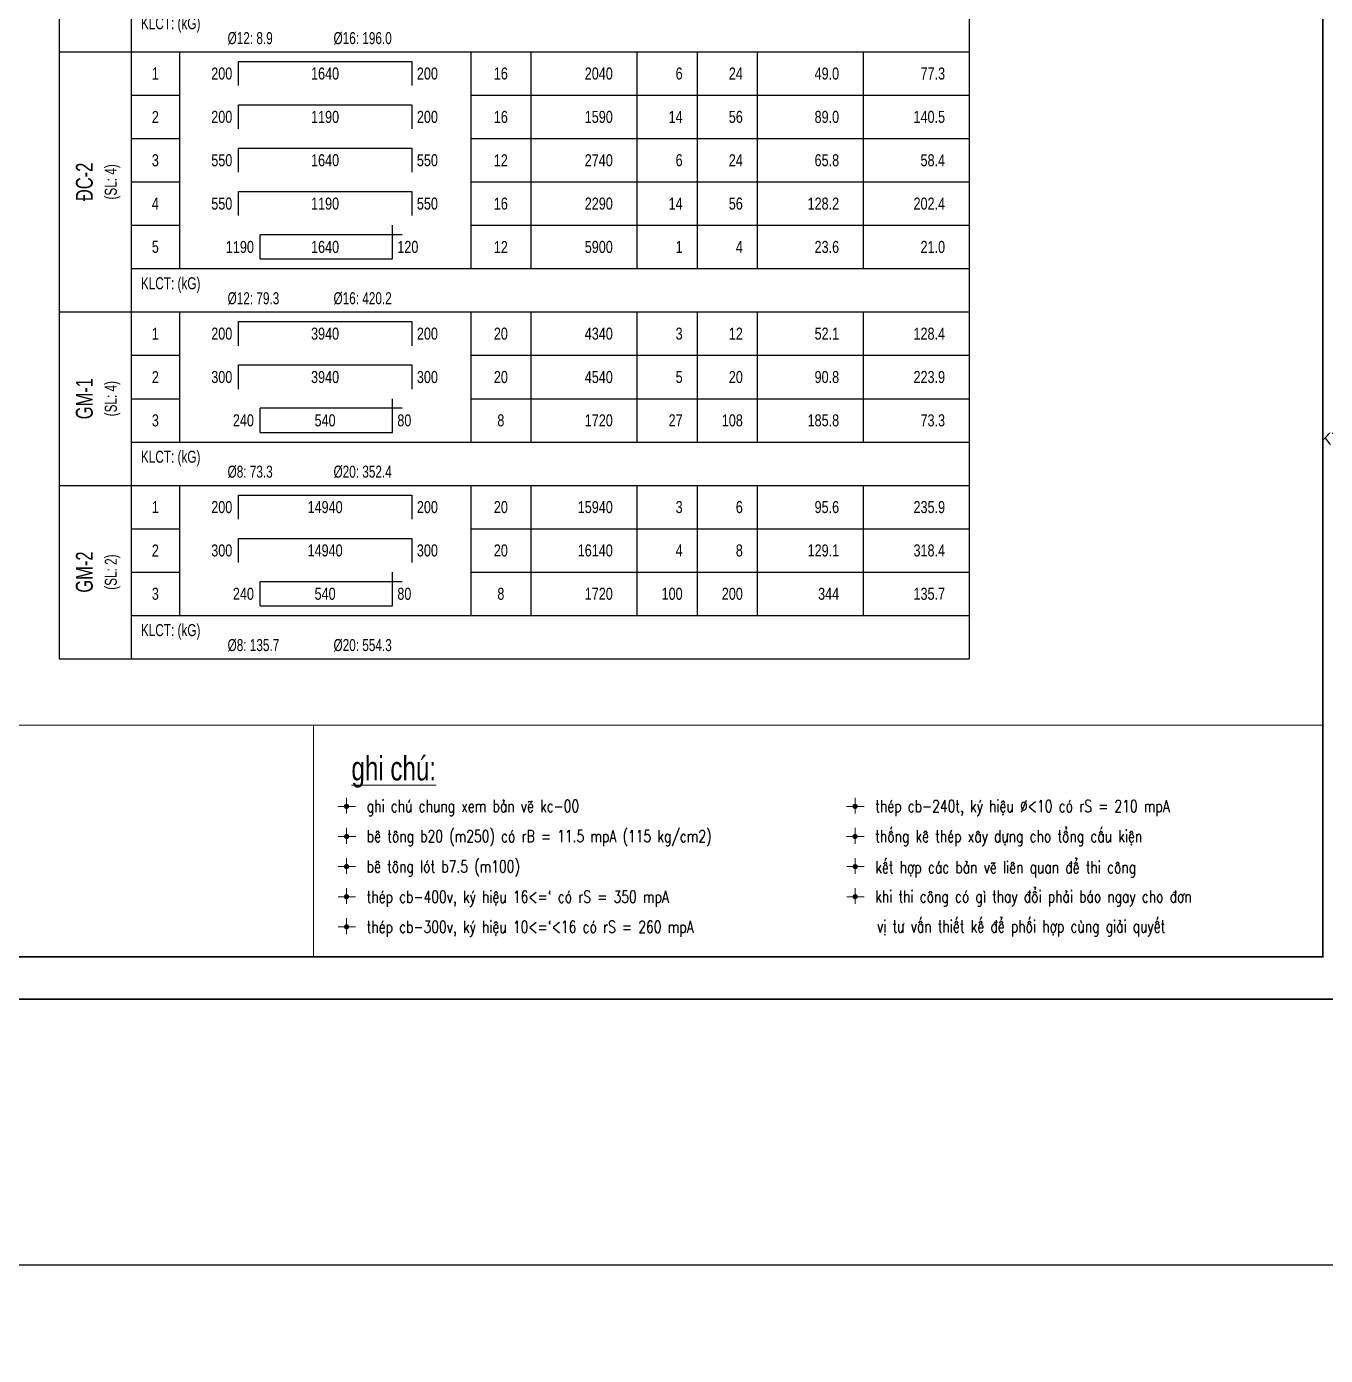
# Model space of a CAD drawing. Extents: x -2098986 to 943, y -1296280 to 73591.
# Drawn here: x -1554874 to -1533295, y -1091974 to -1069905 of the extents above; entities that cross this region are included whole.
import ezdxf
from ezdxf.enums import TextEntityAlignment as Align

# ---------------------------------------------------------------- set-up
doc = ezdxf.new("R2010")
doc.units = 0
doc.header["$LTSCALE"] = 150
doc.layers.get('Defpoints').update_dxf_attribs({"lineweight": 18})
for name, color, linetype, lineweight in [('05.Text', 253, 'Continuous', 18), ('11.Khung bo', 32, 'Continuous', 50), ('12.Khung', 36, 'Continuous', 25), ('KCVN-THAY', 7, 'Continuous', 25), ('LS-TEXT', 60, 'Continuous', 20), ('LS-THAY', 7, 'Continuous', 20)]:
    doc.layers.add(name, color=color, linetype=linetype, lineweight=lineweight)
for name, color, linetype in [('STEEL', 4, 'Continuous'), ('TEXT_SLCK', 3, 'Continuous'), ('TEXT_TCK', 3, 'Continuous'), ('TEXT_THCT', 2, 'Continuous'), ('TEXT_TK', 2, 'Continuous'), ('THONGKE', 5, 'Continuous')]:
    doc.layers.add(name, color=color, linetype=linetype)
doc.layers.add('Tpl_Bound', color=1, linetype='Continuous', plot=False)
doc.styles.add('KCVN-LEADER', font='vnromadi.shx', dxfattribs={"width": 0.7, "height": 4})
doc.styles.add('SMTEXT', font='arial.ttf', dxfattribs={"width": 0.7})
doc.styles.add('VnAvantH', font='')
doc.styles.add('vnsimpli', font='vnsimli.shx', dxfattribs={"width": 0.75})
doc.styles.get('VnAvantH').set_extended_font_data('.VnAvantH')

# ---------------------------------------------------------------- blocks, each defined once
blk = doc.blocks.new('*U4')
at = {"layer": 'KCVN-THAY', "color": 140}
blk.add_lwpolyline([(214871.76, 86966.68), (215381.8, 86966.68), (215381.8, 86579.68), (214871.76, 86579.68)], close=True, dxfattribs=at)
blk = doc.blocks.new('100')
at = {"layer": '11.Khung bo', "const_width": 26.7}
blk.add_lwpolyline([(1860913, -945240), (1860913, -916940), (1896063, -916940), (1896063, -945240)], close=True, dxfattribs=at)
blk.add_lwpolyline([(1860913, -945240), (1860913, -916940), (1896063, -916940), (1896063, -945240)], close=True, dxfattribs=at)
blk.add_lwpolyline([(1860913, -945240), (1860913, -916940), (1896063, -916940), (1896063, -945240)], close=True, dxfattribs=at)
at = {"layer": '12.Khung'}
blk.add_lwpolyline([(1901579, -945940), (1901579, -916240), (1859580, -916240), (1859580, -945940)], close=True, dxfattribs=at)
blk.add_lwpolyline([(1901579, -945940), (1901579, -916240), (1859580, -916240), (1859580, -945940)], close=True, dxfattribs=at)
blk.add_lwpolyline([(1901579, -945940), (1901579, -916240), (1859580, -916240), (1859580, -945940)], close=True, dxfattribs=at)
at = {"layer": '05.Text', "style": 'VnAvantH'}
blk.add_text('KTS.lª thÕ trinh', height=198, dxfattribs=at).set_placement((1898428, -936733), align=Align.RIGHT)
blk = doc.blocks.new('n')
at = {"layer": 'LS-TEXT', "linetype": 'Continuous'}
for p, q in [((-27, 0), (-175, 0)), ((-175, 0), (188, 0)), ((0, 0), (0, 178)), ((0, 178), (0, -151))]:
    blk.add_line(p, q, dxfattribs=at)
at = {"layer": 'LS-TEXT', "linetype": 'Continuous', "const_width": 54}
blk.add_lwpolyline([(-27, 0, 1), (27, 0, 1)], format="xyb", close=True, dxfattribs=at)
blk = doc.blocks.new('GHICHUCHUNG1')
at = {"layer": 'LS-THAY'}
blk.add_lwpolyline([(115819, 523844), (132587, 523844), (132587, 519994), (115819, 519994)], close=True, dxfattribs=at)
at = {"layer": 'LS-THAY', "xscale": 0.7999999998137355, "yscale": 0.7999999998137355, "zscale": 0.7999999998137355}
for p in [(116368, 522494), (124816, 522494), (116369, 521994), (124815, 521994), (116368, 521494), (124818, 521494), (116368, 520994), (124819, 520994), (116368, 520494)]:
    blk.add_blockref('n', p, dxfattribs=at)
at = {"layer": 'LS-TEXT', "color": 60, "style": 'KCVN-LEADER', "width": 0.75}
blk.add_text('%%Ughi chó:', height=400, dxfattribs=at).set_placement((116449, 522924))
at = {"layer": 'LS-TEXT', "style": 'vnsimpli', "width": 0.75}
for s, p in [('   ghi chó chung xem b¶n vÏ kc-00', (116368, 522400)), ('   thÐp cb-240t, ký hiÖu %%C<10 cã rS = 210 mpA', (124816, 522399)), ('   thèng kª thÐp x©y dùng cho tæng cÊu kiÖn', (124815, 521899)), ('   bª t«ng b20 (m250) cã rB = 11.5 mpA (115 kg/cm2)', (116368, 521900)), ('   bª t«ng lãt b7.5 (m100)', (116366, 521397)), ('   kÕt hîp c¸c b¶n vÏ liªn quan ®Ó thi c«ng', (124816, 521382)), ('   thÐp cb-400v, ký hiÖu 16<=` cã rS = 350 mpA', (116366, 520894)), ('   khi thi c«ng cã g× thay ®æi ph¶i b¸o ngay cho ®¬n', (124815, 520898)), ('   thÐp cb-300v, ký hiÖu 10<=`<16 cã rS = 260 mpA', (116366, 520394)), ('vÞ t\xad vÊn thiÕt kÕ ®Ó phèi hîp cïng gi¶i quyÕt', (125180, 520402))]:
    blk.add_text(s, height=200, dxfattribs=at).set_placement(p)
blk = doc.blocks.new('TK_9')
at = {"layer": 'STEEL'}
for p, q in [((22.25, 7), (58.25, 7)), ((22.25, 2), (22.25, 7)), ((58.25, 7), (58.25, 2))]:
    blk.add_line(p, q, dxfattribs=at)
at = {"layer": 'TEXT_TK', "style": 'SMTEXT', "width": 0.75}
for tag, p in [('SH', (5, 4.5)), ('L2', (40.25, 4.5)), ('DK', (76.75, 4.5))]:
    blk.add_attdef(tag, text='', height=2.5, dxfattribs=at).set_placement(p, align=Align.MIDDLE)
for tag, p in [('L1', (20.98, 4.5)), ('DAI', (100, 4.5)), ('SL1', (114.5, 4.5)), ('SLA', (127, 4.5)), ('DT', (147, 4.5)), ('TL', (169, 4.5))]:
    blk.add_attdef(tag, text='', height=2.5, dxfattribs=at).set_placement(p, align=Align.MIDDLE_RIGHT)
blk.add_attdef('L3', text='', height=2.5, dxfattribs=at).set_placement((59.31, 4.5), align=Align.MIDDLE_LEFT)
blk = doc.blocks.new('TK_14')
at = {"layer": 'STEEL'}
for p, q in [((54.25, 2), (54.25, 9)), ((56.25, 7), (26.75, 7)), ((26.75, 2), (26.75, 7)), ((26.75, 2), (54.25, 2))]:
    blk.add_line(p, q, dxfattribs=at)
at = {"layer": 'TEXT_TK', "style": 'SMTEXT', "width": 0.75}
for tag, p in [('SH', (5, 4.5)), ('L2', (40.25, 4.5)), ('DK', (76.75, 4.5))]:
    blk.add_attdef(tag, text='', height=2.5, dxfattribs=at).set_placement(p, align=Align.MIDDLE)
for tag, p in [('L1', (25.47, 4.5)), ('DAI', (100, 4.5)), ('SL1', (114.5, 4.5)), ('SLA', (127, 4.5)), ('DT', (147, 4.5)), ('TL', (169, 4.5))]:
    blk.add_attdef(tag, text='', height=2.5, dxfattribs=at).set_placement(p, align=Align.MIDDLE_RIGHT)
blk.add_attdef('M', text='', height=2.5, dxfattribs=at).set_placement((55.25, 4.5), align=Align.MIDDLE_LEFT)

msp = doc.modelspace()

# ---------------------------------------------------------------- linework, layer by layer
at = {"layer": 'LS-THAY'}
msp.add_line((-1533337.9, -1081505.5), (-1568487.9, -1081505.5), dxfattribs=at)
at = {"layer": 'LS-THAY', "color": 140}
for points in [[(-1855203.6, -1051773.5), (-1290965.2, -1051773), (-1290965, -1090473.8), (-1855203.4, -1090474.3)], [(-1855203.6, -1090474.3), (-1290965.2, -1090473.8), (-1290965, -1141478.4), (-1855203.4, -1141478.9)]]:
    msp.add_lwpolyline(points, close=True, dxfattribs=at)
at = {"layer": 'TEXT_TK'}
for p, q in [((-1554334, -1061685), (-1554334, -1080405)), ((-1553134, -1061685), (-1553134, -1080405)), ((-1539214, -1061685), (-1539214, -1080405)), ((-1554334, -1070325), (-1539214, -1070325)), ((-1552334, -1070325), (-1552334, -1073925)), ((-1547494, -1070325), (-1547494, -1073925)), ((-1546494, -1070325), (-1546494, -1073925)), ((-1544734, -1070325), (-1544734, -1073925)), ((-1543734, -1070325), (-1543734, -1073925)), ((-1542734, -1070325), (-1542734, -1073925)), ((-1540974, -1070325), (-1540974, -1073925)), ((-1554334, -1074645), (-1539214, -1074645)), ((-1552334, -1074645), (-1552334, -1076805)), ((-1547494, -1074645), (-1547494, -1076805)), ((-1546494, -1074645), (-1546494, -1076805)), ((-1544734, -1074645), (-1544734, -1076805)), ((-1543734, -1074645), (-1543734, -1076805)), ((-1542734, -1074645), (-1542734, -1076805)), ((-1540974, -1074645), (-1540974, -1076805)), ((-1554334, -1077525), (-1539214, -1077525)), ((-1552334, -1077525), (-1552334, -1079685)), ((-1547494, -1077525), (-1547494, -1079685)), ((-1546494, -1077525), (-1546494, -1079685)), ((-1544734, -1077525), (-1544734, -1079685)), ((-1543734, -1077525), (-1543734, -1079685)), ((-1542734, -1077525), (-1542734, -1079685)), ((-1540974, -1077525), (-1540974, -1079685)), ((-1554334, -1080405), (-1539214, -1080405))]:
    msp.add_line(p, q, dxfattribs=at)
at = {"layer": 'THONGKE'}
for p, q in [((-1553134, -1071045), (-1552334, -1071045)), ((-1547494, -1071045), (-1539214, -1071045)), ((-1553134, -1071765), (-1552334, -1071765)), ((-1547494, -1071765), (-1539214, -1071765)), ((-1553134, -1072485), (-1552334, -1072485)), ((-1547494, -1072485), (-1539214, -1072485)), ((-1553134, -1073205), (-1552334, -1073205)), ((-1547494, -1073205), (-1539214, -1073205)), ((-1553134, -1073925), (-1539214, -1073925)), ((-1553134, -1075365), (-1552334, -1075365)), ((-1547494, -1075365), (-1539214, -1075365)), ((-1553134, -1076085), (-1552334, -1076085)), ((-1547494, -1076085), (-1539214, -1076085)), ((-1553134, -1076805), (-1539214, -1076805)), ((-1553134, -1078245), (-1552334, -1078245)), ((-1547494, -1078245), (-1539214, -1078245)), ((-1553134, -1078965), (-1552334, -1078965)), ((-1547494, -1078965), (-1539214, -1078965)), ((-1553134, -1079685), (-1539214, -1079685))]:
    msp.add_line(p, q, dxfattribs=at)
at = {"layer": 'Tpl_Bound', "color": 1}
msp.add_lwpolyline([(-1569821.3, -1086055.5), (-1569821.3, -1056355.5), (-1527821.3, -1056355.5), (-1527821.3, -1086055.5)], close=True, dxfattribs=at)

# ---------------------------------------------------------------- block references
at = {"layer": '05.Text', "xscale": 1.000009185772931, "yscale": 1.000009185772931, "zscale": 1.000009185772931}
msp.add_blockref('100', (-3429418, -140107), dxfattribs=at)
at = {"layer": 'Defpoints', "xscale": 100, "yscale": 100, "zscale": 100}
msp.add_blockref('*U4', (-23061332, -9748442.8), dxfattribs=at)
at = {"layer": 'LS-THAY'}
msp.add_blockref('GHICHUCHUNG1', (-1665925, -1605349.7), dxfattribs=at)
at = {"layer": 'TEXT_TK', "xscale": 80, "yscale": 80, "zscale": 80}
for name, p, values in [('TK_9', (-1553134, -1071045), {'SH': '1', 'L1': '200', 'L2': '1640', 'L3': '200', 'DK': '16', 'DAI': '2040', 'SL1': '6', 'SLA': '24', 'DT': '49.0', 'TL': '77.3'}), ('TK_9', (-1553134, -1071765), {'SH': '2', 'L1': '200', 'L2': '1190', 'L3': '200', 'DK': '16', 'DAI': '1590', 'SL1': '14', 'SLA': '56', 'DT': '89.0', 'TL': '140.5'}), ('TK_9', (-1553134, -1072485), {'SH': '3', 'L1': '550', 'L2': '1640', 'L3': '550', 'DK': '12', 'DAI': '2740', 'SL1': '6', 'SLA': '24', 'DT': '65.8', 'TL': '58.4'}), ('TK_9', (-1553134, -1073205), {'SH': '4', 'L1': '550', 'L2': '1190', 'L3': '550', 'DK': '16', 'DAI': '2290', 'SL1': '14', 'SLA': '56', 'DT': '128.2', 'TL': '202.4'}), ('TK_14', (-1553134, -1073925), {'SH': '5', 'L1': '1190', 'L2': '1640', 'M': '120', 'DK': '12', 'DAI': '5900', 'SL1': '1', 'SLA': '4', 'DT': '23.6', 'TL': '21.0'}), ('TK_9', (-1553134, -1075365), {'SH': '1', 'L1': '200', 'L2': '3940', 'L3': '200', 'DK': '20', 'DAI': '4340', 'SL1': '3', 'SLA': '12', 'DT': '52.1', 'TL': '128.4'}), ('TK_9', (-1553134, -1076085), {'SH': '2', 'L1': '300', 'L2': '3940', 'L3': '300', 'DK': '20', 'DAI': '4540', 'SL1': '5', 'SLA': '20', 'DT': '90.8', 'TL': '223.9'}), ('TK_14', (-1553134, -1076805), {'SH': '3', 'L1': '240', 'L2': '540', 'M': '80', 'DK': '8', 'DAI': '1720', 'SL1': '27', 'SLA': '108', 'DT': '185.8', 'TL': '73.3'}), ('TK_9', (-1553134, -1078245), {'SH': '1', 'L1': '200', 'L2': '14940', 'L3': '200', 'DK': '20', 'DAI': '15940', 'SL1': '3', 'SLA': '6', 'DT': '95.6', 'TL': '235.9'}), ('TK_9', (-1553134, -1078965), {'SH': '2', 'L1': '300', 'L2': '14940', 'L3': '300', 'DK': '20', 'DAI': '16140', 'SL1': '4', 'SLA': '8', 'DT': '129.1', 'TL': '318.4'}), ('TK_14', (-1553134, -1079685), {'SH': '3', 'L1': '240', 'L2': '540', 'M': '80', 'DK': '8', 'DAI': '1720', 'SL1': '100', 'SLA': '200', 'DT': '344', 'TL': '135.7'})]:
    msp.add_blockref(name, p, dxfattribs=at).add_auto_attribs(values)

# ---------------------------------------------------------------- texts
at = {"layer": 'TEXT_SLCK', "style": 'SMTEXT', "width": 0.7}
for s, p in [('(SL: 4)', (-1553374, -1072485)), ('(SL: 4)', (-1553374, -1076085)), ('(SL: 2)', (-1553374, -1078965))]:
    msp.add_text(s, height=200, rotation=90, dxfattribs=at).set_placement(p, align=Align.CENTER)
at = {"layer": 'TEXT_TCK', "style": 'SMTEXT', "width": 0.7}
for s, p in [('ÐC-2', (-1553774, -1072485)), ('GM-1', (-1553774, -1076085)), ('GM-2', (-1553774, -1078965))]:
    msp.add_text(s, height=280, rotation=90, dxfattribs=at).set_placement(p, align=Align.CENTER)
at = {"layer": 'TEXT_THCT', "style": 'SMTEXT', "width": 0.7}
for s, p in [('KLCT: (kG)', (-1552974, -1069949)), ('%%c12: 8.9', (-1551534, -1070197)), ('%%c16: 196.0', (-1549774, -1070197)), ('KLCT: (kG)', (-1552974, -1074269)), ('%%c12: 79.3', (-1551534, -1074517)), ('%%c16: 420.2', (-1549774, -1074517)), ('KLCT: (kG)', (-1552974, -1077149)), ('%%c8: 73.3', (-1551534, -1077397)), ('%%c20: 352.4', (-1549774, -1077397)), ('KLCT: (kG)', (-1552974, -1080029)), ('%%c8: 135.7', (-1551534, -1080277)), ('%%c20: 554.3', (-1549774, -1080277))]:
    msp.add_text(s, height=200, dxfattribs=at).set_placement(p)

doc.saveas('drawing.dxf')
